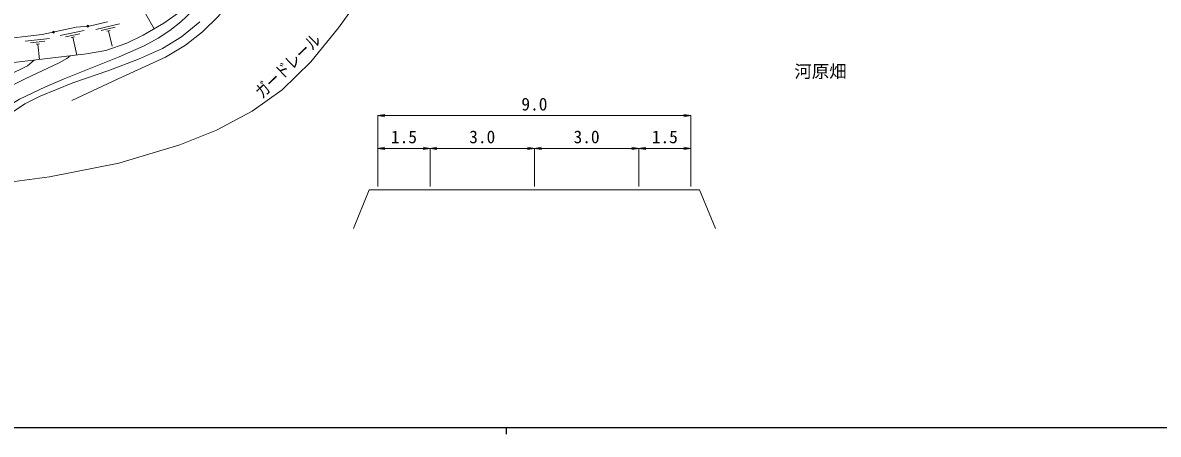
# Model space of a CAD drawing. Units: millimetres at full size, sheet at 1:1000, with parts at other scales. Extents: x 40000 to 680000, y 20000 to 380000.
# Drawn here: x 198481 to 361722, y 204000 to 263218 of the extents above; entities that cross this region are included whole.
import ezdxf
from ezdxf.enums import TextEntityAlignment as Align

# ---------------------------------------------------------------- set-up
doc = ezdxf.new("R2010")
doc.units = ezdxf.units.MM
doc.header["$LTSCALE"] = 1000
for name, color, linetype, lineweight in [('M-BGD', 7, 'Continuous', 13), ('M-STR-HTXT', 7, 'Continuous', 13), ('M-TTL-BAND', 7, 'Continuous', 25)]:
    doc.layers.add(name, color=color, linetype=linetype, lineweight=lineweight)
doc.layers.add('M-BMK-HTXT', color=7, linetype='Continuous')
doc.styles.add('ＭＳ ゴシック', font='')
doc.styles.get('ＭＳ ゴシック').set_extended_font_data('MS Gothic')

# ---------------------------------------------------------------- blocks, each defined once
blk = doc.blocks.new('open_arrow')
at = {"color": 0, "linetype": 'Continuous', "lineweight": -2}
blk.add_lwpolyline([(7.5, 1.25), (0, 0), (7.5, -1.25)], dxfattribs=at)

msp = doc.modelspace()

# ---------------------------------------------------------------- hatches: boundary and pattern name
at = {"layer": 'M-BGD'}
for points in [[(207680, 262692, -1), (207979, 262720, -0.41421), (207843, 262557, -0.41421)], [(202760, 261838, -1), (203054, 261900, -0.41421), (202938, 261723, -0.41421)]]:
    msp.add_hatch(color=256, dxfattribs=at).paths.add_polyline_path(points)

# ---------------------------------------------------------------- linework, layer by layer
for p, q in [((216200, 264452), (217392, 262347)), ((212394, 263036), (208988, 262230)), ((207298, 262077), (203872, 261357)), ((206674, 261639), (204619, 261207)), ((211782, 262582), (209738, 262099)), ((211068, 262105), (210591, 261992)), ((210829, 262049), (211341, 259855)), ((202324, 260942), (198847, 260542)), ((201663, 260564), (199577, 260324)), ((200897, 260174), (200411, 260118)), ((200654, 260146), (200914, 257919)), ((205948, 261180), (205469, 261079)), ((205708, 261130), (206250, 258554))]:
    msp.add_line(p, q, dxfattribs=at)
for points in [[(192985, 248904), (195290, 250560), (198040, 252195), (201744, 254006), (204463, 255151), (212334, 258301), (215957, 259903), (217941, 261001), (219619, 262105), (221224, 263359), (226902, 268746), (232088, 275300), (237377, 282852), (241426, 288891), (244424, 293759), (246009, 296749), (247643, 300977), (248572, 303924), (249150, 308287), (249724, 311442), (250136, 313038), (250760, 314340), (251773, 315636)], [(205558, 252014), (212179, 255130), (219030, 258257), (221887, 259984), (224328, 261899), (226609, 264145), (229616, 268268), (231764, 270966), (234541, 274155), (237853, 278318), (239615, 281022), (245538, 291943), (247856, 296448), (249422, 299976), (250311, 302673), (250804, 305024), (251337, 309230), (251650, 311923), (251917, 313276), (252296, 314099), (253024, 315064), (253883, 315964)], [(153675, 259528), (163296, 258744), (173986, 258674), (185237, 259182), (189910, 256609), (207628, 258718), (210407, 259198), (213446, 260265), (215780, 261404), (218747, 263140), (221203, 264888), (223471, 267155), (228440, 272778), (233449, 279171), (238403, 285983), (242671, 292689), (246683, 304044), (245737, 310364)], [(188090, 260009), (201277, 261527), (206149, 262551), (208044, 262726), (210684, 263350)], [(223921, 263333), (221316, 261178), (218586, 259495), (215104, 257963), (210845, 256353), (205677, 254567), (200997, 252659), (198798, 251537), (197177, 250461)], [(185843, 248615), (198912, 255187), (203739, 257424), (204844, 258055), (205319, 258443)], [(200108, 257823), (199159, 257011), (193669, 254314), (185365, 250249), (181125, 248237), (178948, 247502)], [(249538, 239174), (248286, 239174), (246009, 233592)], [(249538, 239174), (257038, 239174), (272038, 239174), (287038, 239174), (294538, 239174)], [(294538, 239174), (295791, 239174), (298068, 233592)]]:
    msp.add_lwpolyline(points, dxfattribs=at)
for centre in [(207829, 262706), (202907, 261869)]:
    msp.add_circle(centre, 150, dxfattribs=at)
at = {"layer": 'M-STR-HTXT'}
for p, q in [((249538, 239674), (249538, 249852)), ((294538, 249851), (249538, 249851)), ((294538, 239674), (294538, 249852)), ((249538, 245139), (257038, 245139)), ((257038, 239674), (257038, 245140)), ((257038, 245139), (272038, 245139)), ((272038, 239674), (272038, 245140)), ((272038, 245139), (287038, 245139)), ((287038, 239674), (287038, 245140)), ((287038, 245139), (294538, 245139))]:
    msp.add_line(p, q, dxfattribs=at)
msp.add_lwpolyline([(184306, 238649), (202351, 241020), (212299, 243004), (221076, 245643), (226323, 247774), (231458, 250475), (235774, 253561), (239908, 257565), (243874, 262467), (247493, 267518)], dxfattribs=at)
at = {"layer": 'M-TTL-BAND'}
for p, q in [((40000, 205000), (579000, 205000)), ((268000, 205000), (268000, 204000))]:
    msp.add_line(p, q, dxfattribs=at)

# ---------------------------------------------------------------- block references
at = {"layer": 'M-STR-HTXT', "xscale": 133, "yscale": 133}
for p in [(249538, 249851), (249538, 245139), (257038, 245139), (272038, 245139), (287038, 245139)]:
    msp.add_blockref('open_arrow', p, dxfattribs=at)
at = {"layer": 'M-STR-HTXT', "xscale": 133, "yscale": 133, "rotation": 180}
for p in [(294538, 249851), (257038, 245139), (272038, 245139), (287038, 245139), (294538, 245139)]:
    msp.add_blockref('open_arrow', p, dxfattribs=at)

# ---------------------------------------------------------------- texts
at = {"layer": 'M-BMK-HTXT', "style": 'ＭＳ ゴシック'}
msp.add_text('河原畑', height=1833, dxfattribs=at).set_placement((313163, 256212), align=Align.MIDDLE_CENTER)
at = {"layer": 'M-STR-HTXT', "style": 'ＭＳ ゴシック', "width": 0.8}
msp.add_text('ガードレール', height=1833, rotation=44.091, dxfattribs=at).set_placement((237600, 255973), align=Align.BOTTOM_CENTER)
at = {"layer": 'M-STR-HTXT', "style": 'ＭＳ ゴシック'}
for s, p in [('9.0', (272038, 250038)), ('1.5', (253288, 245326)), ('3.0', (264538, 245326)), ('3.0', (279538, 245326)), ('1.5', (290788, 245326))]:
    msp.add_text(s, height=1833, dxfattribs=at).set_placement(p, align=Align.BOTTOM_CENTER)

doc.saveas('drawing.dxf')
